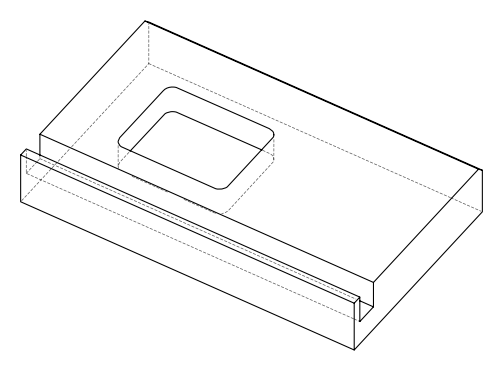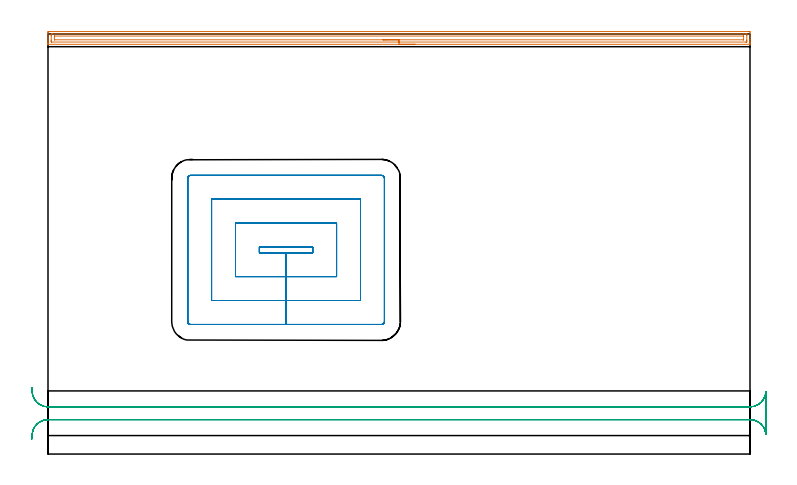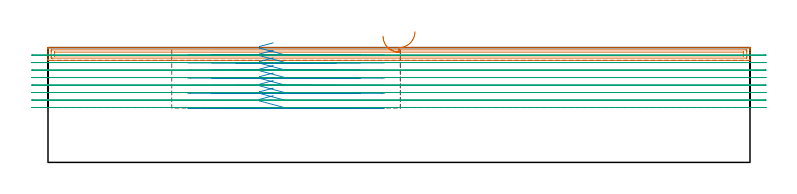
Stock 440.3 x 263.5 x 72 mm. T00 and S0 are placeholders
(PLAN: 3 operations, 1 tool changes, 44.4 min)
(1 AREA_MILL | FG_CHAMFER_SURFACE | UGT0205_001 | 10.79 min | 14090 mm3)
(2 MILL_RECTANGULAR_POCKET | POCKET_RECTANGULAR_STRAIGHT | UGT0201_094 | Follow Part, ap 5, ae 75% | 17.93 min | 612442 mm3)
(3 MILL_RECTANGULAR_SLOT | SLOT_RECTANGULAR | UGT0201_094 | Follow Part, ap 5, ae 75% | 15.69 min | 463546 mm3)
(TOOL UGT0205_001 | Chamfer Mill 20 x 3 x 45 deg. | D20 FL50 Z2)
(TOOL UGT0201_094 | End mill 20 mm | D20 FL38 Z4)
(OP 1 AREA_MILL)
G17 G21 G94 G90
T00 M6
G54
G17 G0 G90 X230.15 Y257. S1061 M3
G43 Z82. H0
G94 G1 X230.112 Z81.128 F250.
X229.998 Z80.264
X229.809 Z79.412
X229.547 Z78.58
X229.213 Z77.774
X228.81 Z77.
X228.342 Z76.264
X227.81 Z75.572
X227.221 Z74.929
X226.578 Z74.34
X225.886 Z73.808
X225.15 Z73.34
X224.376 Z72.937
X223.57 Z72.603
X222.738 Z72.341
X221.886 Z72.152
X221.022 Z72.038
X220.15 Z72.
X0.183
X0.009 Y257.003 Z71.988
X0.007 Y257.011 Z71.98
X0. Y257.383 Z71.617
Y257.631 Z71.369
Y258.352 Z70.643
Y259.595 Z69.402
Y260.998 Z67.998
Y264.27 Z64.728
X0.003 Y264.531 Z64.466
X0.01 Y264.992 Z64.006
X0.159 Y264.995 Z64.003
X0.63 Y265. Z64.
X439.195
X439.67 Y264.999 Z64.001
X440.141 Y264.995 Z64.003
X440.291 Y264.992 Z64.006
X440.3 Y264.531 Z64.466
Y260.117 Z68.877
Y258.712 Z70.284
Y258.352 Z70.643
Y257.631 Z71.368
Y257.383 Z71.617
X440.293 Y257.011 Z71.98
X440.291 Y257.003 Z71.988
X440.118 Y257. Z72.
X220.15
Y258.414 Z70.586
X2.354 Y258.415 Z70.585
X2.034 Y258.421 Z70.579
X2.01 Y258.526 Z70.474
X2.003 Y258.762 Z70.238
X2.001 Y259.235 Z69.765
X2. Y259.647 Z69.353
Y262.295 Z66.705
X2.001 Y262.765 Z66.235
X2.003 Y263.175 Z65.825
X2.012 Y263.579 Z65.421
X2.418 Y263.585 Z65.415
X2.481
X437.946
X438.266 Y263.579 Z65.421
X438.29 Y263.474 Z65.526
X438.297 Y263.238 Z65.762
X438.299 Y262.765 Z66.235
X438.3 Y262.353 Z66.647
Y259.705 Z69.295
X438.299 Y259.235 Z69.765
X438.297 Y258.825 Z70.175
X438.288 Y258.421 Z70.579
X437.882 Y258.415 Z70.585
X437.819
X220.15 Y258.414 Z70.586
Y259.828 Z69.172
X4.206 Y259.829 Z69.171
X4.109 Y259.83 Z69.17
X4.032 Y259.833 Z69.167
X4.015 Y259.835 Z69.165
X4.01 Y259.856 Z69.144
X4.006 Y259.914 Z69.086
X4.001 Y260.117 Z68.883
Y261.883 Z67.117
X4.003 Y262.084 Z66.916
X4.01 Y262.153 Z66.847
X4.014 Y262.165 Z66.835
X4.025 Y262.167 Z66.833
X4.06 Y262.17 Z66.83
X4.206 Y262.171 Z66.829
X436.094
X436.191 Y262.17 Z66.83
X436.268 Y262.167 Z66.833
X436.285 Y262.165 Z66.835
X436.29 Y262.143 Z66.857
X436.294 Y262.086 Z66.914
X436.299 Y261.883 Z67.117
Y260.117 Z68.883
X436.297 Y259.916 Z69.084
X436.29 Y259.847 Z69.153
X436.286 Y259.835 Z69.165
X436.275 Y259.833 Z69.167
X436.24 Y259.83 Z69.17
X436.094 Y259.829 Z69.171
X220.15 Y259.828 Z69.172
X219.278 Z69.21
X218.414 Z69.323
X217.562 Z69.512
X216.73 Z69.775
X215.924 Z70.108
X215.15 Z70.511
X214.414 Z70.98
X213.722 Z71.511
X213.079 Z72.1
X212.49 Z72.744
X211.958 Z73.436
X211.49 Z74.172
X211.087 Z74.945
X210.753 Z75.751
X210.491 Z76.583
X210.302 Z77.435
X210.188 Z78.3
X210.15 Z79.172
G0 Z82.
M5
M2
(OP 2 MILL_RECTANGULAR_POCKET)
G17 G21 G94 G90
T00 M6
G54
G17 G0 G90 X141.277 Y129.8 S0 M3
G43 Z82. H0
Z75.
G94 G1 X132.6 Z72.675 F250.
Y126.3 Z71.737
X149.3 Z67.262
X166. F500.
Y129.8
X132.6
Y126.3
X149.3
Y111.3
X181.
Y144.8
X117.6
Y111.3
X149.3
Y96.3
X196.
Y159.8
X102.6
Y96.3
X149.3
Y81.3
X209.2
G3 X211. Y83.1 R1.8
G1 Y173.
G3 X209.2 Y174.8 R1.8
G1 X89.4
G3 X87.6 Y173. R1.8
G1 Y83.1
G3 X89.4 Y81.3 R1.8
G1 X149.3
X150.3
G0 X141.277 Y129.8 Z70.262
G1 X132.6 Z67.937 F250.
Y126.3 Z67.
X149.3 Z62.525
X166. F500.
Y129.8
X132.6
Y126.3
X149.3
Y111.3
X181.
Y144.8
X117.6
Y111.3
X149.3
Y96.3
X196.
Y159.8
X102.6
Y96.3
X149.3
Y81.3
X209.2
G3 X211. Y83.1 R1.8
G1 Y173.
G3 X209.2 Y174.8 R1.8
G1 X89.4
G3 X87.6 Y173. R1.8
G1 Y83.1
G3 X89.4 Y81.3 R1.8
G1 X149.3
X150.3
G0 X141.277 Y129.8 Z65.525
G1 X132.6 Z63.2 F250.
Y126.3 Z62.262
X149.3 Z57.787
X166. F500.
Y129.8
X132.6
Y126.3
X149.3
Y111.3
X181.
Y144.8
X117.6
Y111.3
X149.3
Y96.3
X196.
Y159.8
X102.6
Y96.3
X149.3
Y81.3
X209.2
G3 X211. Y83.1 R1.8
G1 Y173.
G3 X209.2 Y174.8 R1.8
G1 X89.4
G3 X87.6 Y173. R1.8
G1 Y83.1
G3 X89.4 Y81.3 R1.8
G1 X149.3
X150.3
G0 X141.277 Y129.8 Z60.787
G1 X132.6 Z58.463 F250.
Y126.3 Z57.525
X149.3 Z53.05
X166. F500.
Y129.8
X132.6
Y126.3
X149.3
Y111.3
X181.
Y144.8
X117.6
Y111.3
X149.3
Y96.3
X196.
Y159.8
X102.6
Y96.3
X149.3
Y81.3
X209.2
G3 X211. Y83.1 R1.8
G1 Y173.
G3 X209.2 Y174.8 R1.8
G1 X89.4
G3 X87.6 Y173. R1.8
G1 Y83.1
G3 X89.4 Y81.3 R1.8
G1 X149.3
X150.3
G0 X141.277 Y129.8 Z56.05
G1 X132.6 Z53.725 F250.
Y126.3 Z52.787
X149.3 Z48.312
X166. F500.
Y129.8
X132.6
Y126.3
X149.3
Y111.3
X181.
Y144.8
X117.6
Y111.3
X149.3
Y96.3
X196.
Y159.8
X102.6
Y96.3
X149.3
Y81.3
X209.2
G3 X211. Y83.1 R1.8
G1 Y173.
G3 X209.2 Y174.8 R1.8
G1 X89.4
G3 X87.6 Y173. R1.8
G1 Y83.1
G3 X89.4 Y81.3 R1.8
G1 X149.3
X150.3
G0 X141.277 Y129.8 Z51.312
G1 X132.6 Z48.988 F250.
Y126.3 Z48.05
X149.3 Z43.575
X166. F500.
Y129.8
X132.6
Y126.3
X149.3
Y111.3
X181.
Y144.8
X117.6
Y111.3
X149.3
Y96.3
X196.
Y159.8
X102.6
Y96.3
X149.3
Y81.3
X209.2
G3 X211. Y83.1 R1.8
G1 Y173.
G3 X209.2 Y174.8 R1.8
G1 X89.4
G3 X87.6 Y173. R1.8
G1 Y83.1
G3 X89.4 Y81.3 R1.8
G1 X149.3
X150.3
G0 X141.277 Y129.8 Z46.575
G1 X132.6 Z44.25 F250.
Y126.3 Z43.312
X149.3 Z38.837
X166. F500.
Y129.8
X132.6
Y126.3
X149.3
Y111.3
X181.
Y144.8
X117.6
Y111.3
X149.3
Y96.3
X196.
Y159.8
X102.6
Y96.3
X149.3
Y81.3
X209.2
G3 X211. Y83.1 R1.8
G1 Y173.
G3 X209.2 Y174.8 R1.8
G1 X89.4
G3 X87.6 Y173. R1.8
G1 Y83.1
G3 X89.4 Y81.3 R1.8
G1 X149.3
X150.3
G0 X141.277 Y129.8 Z41.837
G1 X132.6 Z39.513 F250.
Y126.3 Z38.575
X149.3 Z34.1
X166. F500.
Y129.8
X132.6
Y126.3
X149.3
Y111.3
X181.
Y144.8
X117.6
Y111.3
X149.3
Y96.3
X196.
Y159.8
X102.6
Y96.3
X149.3
Y81.3
X209.2
G3 X211. Y83.1 R1.8
G1 Y173.
G3 X209.2 Y174.8 R1.8
G1 X89.4
G3 X87.6 Y173. R1.8
G1 Y83.1
G3 X89.4 Y81.3 R1.8
G1 X149.3
X150.3
G0 Z82.
M5
M2
(OP 3 MILL_RECTANGULAR_SLOT)
G17 G21 G94 G90
T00 M6
G54
G17 G0 G90 X-10.202 Y9.383 S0 M3
G43 Z82. H0
Z67.3
G94 G1 X-9.97 Y12.374 F250.
G2 X0. Y21.6 R10. F500.
G1 X440.3
G2 X450.27 Y12.374 R10.
G1 X450.3
Y38.826
X450.27
G2 X440.3 Y29.6 R10.
G1 X0.
G2 X-9.97 Y38.826 R10.
G1 X-10.202 Y41.817 F250.
G0 Y9.383 Z62.6
G1 X-9.97 Y12.374
G2 X0. Y21.6 R10. F500.
G1 X440.3
G2 X450.27 Y12.374 R10.
G1 X450.3
Y38.826
X450.27
G2 X440.3 Y29.6 R10.
G1 X0.
G2 X-9.97 Y38.826 R10.
G1 X-10.202 Y41.817 F250.
G0 Y9.383 Z57.9
G1 X-9.97 Y12.374
G2 X0. Y21.6 R10. F500.
G1 X440.3
G2 X450.27 Y12.374 R10.
G1 X450.3
Y38.826
X450.27
G2 X440.3 Y29.6 R10.
G1 X0.
G2 X-9.97 Y38.826 R10.
G1 X-10.202 Y41.817 F250.
G0 Y9.383 Z53.2
G1 X-9.97 Y12.374
G2 X0. Y21.6 R10. F500.
G1 X440.3
G2 X450.27 Y12.374 R10.
G1 X450.3
Y38.826
X450.27
G2 X440.3 Y29.6 R10.
G1 X0.
G2 X-9.97 Y38.826 R10.
G1 X-10.202 Y41.817 F250.
G0 Y9.383 Z48.5
G1 X-9.97 Y12.374
G2 X0. Y21.6 R10. F500.
G1 X440.3
G2 X450.27 Y12.374 R10.
G1 X450.3
Y38.826
X450.27
G2 X440.3 Y29.6 R10.
G1 X0.
G2 X-9.97 Y38.826 R10.
G1 X-10.202 Y41.817 F250.
G0 Y9.383 Z43.8
G1 X-9.97 Y12.374
G2 X0. Y21.6 R10. F500.
G1 X440.3
G2 X450.27 Y12.374 R10.
G1 X450.3
Y38.826
X450.27
G2 X440.3 Y29.6 R10.
G1 X0.
G2 X-9.97 Y38.826 R10.
G1 X-10.202 Y41.817 F250.
G0 Y9.383 Z39.1
G1 X-9.97 Y12.374
G2 X0. Y21.6 R10. F500.
G1 X440.3
G2 X450.27 Y12.374 R10.
G1 X450.3
Y38.826
X450.27
G2 X440.3 Y29.6 R10.
G1 X0.
G2 X-9.97 Y38.826 R10.
G1 X-10.202 Y41.817 F250.
G0 Y9.383 Z34.4
G1 X-9.97 Y12.374
G2 X0. Y21.6 R10. F500.
G1 X440.3
G2 X450.27 Y12.374 R10.
G1 X450.3
Y38.826
X450.27
G2 X440.3 Y29.6 R10.
G1 X0.
G2 X-9.97 Y38.826 R10.
G1 X-10.202 Y41.817 F250.
G0 Z82.
M5
M2
